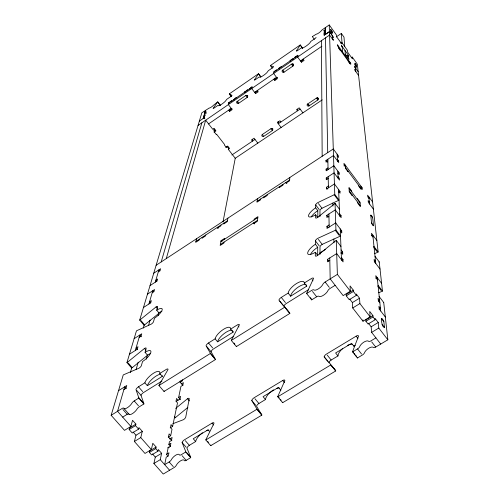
<?xml version="1.0" encoding="UTF-8"?>
<svg xmlns="http://www.w3.org/2000/svg" width="499" height="499" viewBox="0 0 499 499"><rect width="100%" height="100%" fill="white"/><g stroke="black" fill="none" stroke-linecap="round" stroke-linejoin="round"><path stroke-width="0.75" d="M315.393 244.273L317.701 247.261L317.676 255.295L315.331 252.269A9.444 3.256 -37.7 0 1 307.646 253.155A9.444 3.256 -37.7 0 1 315.393 244.273L315.418 240.917A2.663 0.904 -37.6 0 1 317.601 238.428L335.291 230.313A2.682 0.917 -37.2 0 0 335.927 229.958L335.06 203.399A2.551 0.83 -36.9 0 0 334.461 203.823L317.67 217.445A2.545 0.83 -37.3 0 1 315.593 217.764L315.611 214.745A8.782 2.819 -37.3 0 1 308.463 215.899A8.782 2.819 -37.3 0 1 315.667 207.827L315.686 204.927A2.476 0.786 -37.2 0 1 317.72 202.656L334.18 194.76A2.495 0.792 -36.9 0 0 334.767 194.417L329.246 24.95L322.136 29.871L320.919 31.175A3.219 0.649 -36.3 0 1 318.418 33.208A3.219 0.649 -36.3 0 1 316.335 34.119L312.349 36.608A1.603 0.324 -36.4 0 0 312.399 36.683M315.667 207.827L317.813 210.647L317.788 217.595L315.611 214.745M315.331 252.269L315.306 255.769A2.738 0.961 -37.7 0 0 317.545 255.525L335.621 240.811A2.745 0.967 -37.3 0 1 336.264 240.356L340.942 246.481M309.024 104.815L308.993 105.938A1.216 1.16 0.2 0 1 307.303 105.657A1.216 1.16 0.2 0 1 307.596 104.042L316.435 98.097A1.216 1.16 -1.7 0 1 318.125 98.378A1.216 1.16 -1.7 0 1 317.832 100L308.993 105.938L308.064 104.678M303.136 59.088L304.091 60.385L301.408 62.219L301.477 60.878L303.617 59.412M297.566 109.337L297.485 110.847L296.549 109.593L299.182 107.821L302.918 112.843M289.813 177.501L289.601 180.8L285.946 183.195L286.008 182.366L286.875 183.501M301.408 62.219L297.604 57.029L297.691 55.701L273.826 72.106M297.604 57.029L297.722 55.264L295.059 57.092L295.028 57.535M282.977 184.356L282.908 185.185L279.265 187.574L279.34 186.738M290.144 60.89L290.181 60.448L292.838 58.62L293.281 59.705M278.498 121.694L278.286 123.764L300.117 109.075M356.511 67.091C353.28 64.084 355.868 60.629 356.511 67.091L355.145 65.188L354.951 63.342L356.311 65.238M267.277 194.647L267.183 195.502L263.572 197.866L263.672 197.011M281.305 66.966L281.355 66.51L278.716 68.326L278.667 68.781M260.671 198.982L260.565 199.837L256.966 202.195L257.409 198.777M276.465 70.297L276.521 69.841L273.889 71.65L273.645 73.49L277.463 78.617L274.824 80.433L273.87 79.148M274.824 80.433L274.999 79.023L274.363 78.175M254.091 220.003L254.216 219.08L257.933 216.653L257.359 221.288L253.604 223.727L253.729 222.791L254.64 223.951M231.205 96.413L229.322 93.874L258.551 73.715L260.865 76.809M252.681 139.558L252.425 141.161L251.484 139.932L254.053 138.204L257.815 143.119M249.394 88.903L252.089 86.639L251.733 88.541L255.563 93.625L255.812 92.172L257.896 90.743M224.032 242.115L223.858 243.075L220.171 245.477L221.082 240.661L224.737 238.285L224.562 239.233M227.9 218.144L227.251 221.675L223.72 223.995L223.889 223.103M247.591 95.471L247.217 97.417L238.566 103.355A1.21 1.154 13.6 0 1 236.869 103.075A1.21 1.154 13.6 0 1 237.125 101.465L245.782 95.521A1.216 1.16 12.5 0 1 247.479 95.802A1.216 1.16 12.5 0 1 247.217 97.417L245.782 95.521M223.034 221.781L235.241 158.277L228.317 149.344L228.661 147.71M220.951 225.03L220.776 225.922L217.258 228.23L217.439 227.332L218.225 228.324M247.23 90.388L247.323 89.914L247.803 90.544M244.635 92.172L247.323 89.914M170.652 446.574L168.849 444.515L169.429 441.727L171.494 440.474L172.111 437.461L169.585 438.995M168.232 437.205L170.683 435.714L172.012 429.321L170.44 427.512L171.051 424.605L172.617 426.402L170.196 427.88M172.617 426.402L177.501 402.905L175.997 401.152L176.565 398.458L178.062 400.204M180.488 399.699L178.623 397.528L180.944 386.369L182.852 385.184L183.383 382.614L181.48 383.793M182.322 379.727L182.01 381.242L180.12 382.415M180.282 380.806L180.014 382.078L182.94 385.502M202.469 432.727A9.487 3.78 -42.3 0 0 195.658 441.534L189.346 445.326A2.713 1.073 -42.7 0 0 186.963 448.139L190.68 457.24A2.769 1.11 -42.9 0 1 190.693 457.645L186.171 460.352A2.763 1.104 -43 0 1 184.343 460.49A5.533 2.208 -43.1 0 0 180.725 460.752A5.533 2.208 -43.1 0 0 176.303 465.293A2.757 1.098 -43.2 0 1 174.089 467.569L163.254 474.05L153.885 463.49L160.248 459.654L161.62 453.292L158.333 449.555L157.983 451.133L151.652 454.957L149.426 452.437L149.794 450.865L156.106 447.035L152.806 443.28L151.353 449.58L144.978 453.448L134.381 441.49L135.984 435.247L142.309 431.367L138.972 427.581L138.579 429.115L132.235 433.013L129.154 429.533L129.572 427.992L135.903 424.094L132.541 420.283L130.9 426.433L124.513 430.369L111.146 415.293L123.234 374.986A2.645 0.842 -41.6 0 1 123.789 374.674L138.996 368.206A2.657 0.855 -41.3 0 0 141.41 365.561L142.527 361.532A9.157 2.925 -41.1 0 0 150.854 352.456A9.157 2.925 -41.1 0 0 145.066 352.325L146.132 348.458A2.576 0.811 -41 0 0 144.498 348.445L127.526 362.199A2.576 0.805 -41.3 0 1 126.939 362.611L131.661 368.062A2.576 0.817 -41.4 0 0 132.241 367.651L147.367 355.382M227.712 146.481L227.475 147.567L226.534 146.35L226.297 147.436L224.394 144.984L224.513 144.442L216.572 134.2L216.441 134.73L214.52 132.26L214.788 131.206L213.834 129.977L214.102 128.929L215.456 130.669M205.769 234.985L205.563 235.896L202.07 238.185L202.282 237.274M236.008 98.103L236.114 97.617L233.426 99.875M153.885 463.49L155.308 457.103L161.62 453.292M149.426 452.437L155.757 448.607L156.106 447.035M228.661 110.142L229.615 111.396L229.964 109.886L231.892 108.564M199.382 239.177L199.17 240.088L195.689 242.371L196.55 238.728M231.28 101.353L231.393 100.86L231.873 101.49M229.615 111.396L232.197 109.63L228.355 104.609L228.823 102.632L231.393 100.86M228.355 104.609L228.704 103.125L252.001 87.113M134.381 441.49L140.762 437.592L142.309 431.367M258.551 73.715L254.297 80.102A1.597 0.324 -37.1 0 0 255.438 79.572L259.293 76.915L259.904 77.276A5.601 1.141 -37 0 0 266.822 72.729L268.312 70.702L272.192 68.026A1.603 0.324 -36.9 0 0 273.546 66.691L270.408 65.65A1.578 0.318 -36.9 0 1 270.377 65.556L300.255 44.947L302.556 48.104M129.154 429.533L135.497 425.628L135.903 424.094M146.319 359.168L147.43 355.082A9.15 2.95 -41.2 0 1 150.617 353.523M158.164 315.48L158.888 312.817A8.489 2.576 -40.3 0 1 161.882 311.282M158.888 312.817L156.692 310.203L157.622 306.835A2.395 0.711 -40.2 0 0 156.068 306.922L140.231 319.709A2.395 0.705 -40.5 0 1 139.689 320.102L144.074 325.261A2.389 0.717 -40.5 0 0 144.616 324.874L158.726 313.466M136.096 369.597L138.198 362.162M148.608 325.323L150.068 320.146M166.292 258.588L205.694 120.178L212.749 129.272L214.021 128.399L215.936 130.875L214.027 132.173M130.339 372.622L131.855 367.395M143.232 328.161L144.311 324.45M199.344 121.138L204.378 117.677L204.671 116.666L203.411 117.533L204.365 118.762M204.578 113.547L205.819 112.693L206.106 111.707L204.864 112.562L205.332 113.173M135.323 350.473L139.845 335.01L141.354 336.775M148.914 303.985L152.794 290.699L153.723 291.803M155.289 282.172L158.888 269.847L159.861 271.019M161.202 261.931L201.87 122.804M203.118 118.544L205.532 110.285L204.864 112.562M126.939 362.611L136.458 330.874A2.451 0.736 -40.7 0 1 136.982 330.581L151.278 324.119A2.458 0.749 -40.5 0 0 153.511 321.718L154.478 318.212A8.502 2.557 -40.3 0 0 162.194 309.96A8.502 2.557 -40.3 0 0 156.692 310.203M139.689 320.102L201.833 112.836L209.206 108.009A3.106 0.618 -37.6 0 0 210.996 107.285A3.106 0.618 -37.6 0 0 213.46 105.283L217.757 101.852L220.539 105.532M217.757 101.852L213.104 108.333A1.572 0.318 -37.6 0 0 214.221 107.959L217.988 105.364L218.487 105.8A5.533 1.117 -37.5 0 0 225.224 101.372L226.814 99.282L230.607 96.675A1.578 0.318 -37.4 0 0 231.985 95.321L229.34 93.974M379.053 296.705A2.695 1.104 -37.2 0 1 379.215 296.606L383.725 302.506L387.854 339.794L375.71 347.055A2.844 1.248 -38 0 1 373.389 347.435A5.689 2.501 -38.2 0 0 368.792 348.19A5.689 2.501 -38.2 0 0 364.501 352.756A2.832 1.241 -38.4 0 1 362.349 355.039L357.39 358.001L352.575 351.882A2.844 1.229 -38.5 0 1 352.65 351.415L358.556 336.133A2.788 1.185 -38.2 0 0 356.161 336.151L326.433 354.097A2.776 1.166 -39.1 0 0 324.175 356.879L327.693 361.288M331.592 365.549L335.615 370.595A2.819 1.229 -39.3 0 1 335.721 370.957L282.634 402.693L277.762 396.78A2.801 1.173 -40.6 0 1 277.881 396.293L284.867 380.587A2.751 1.135 -40.2 0 0 282.727 380.481L254.122 397.747A2.738 1.11 -41 0 0 251.789 400.541L256.86 408.912A2.794 1.154 -41.2 0 1 256.916 409.292L261.8 415.143L210.734 445.669L205.813 439.956A2.782 1.117 -42.3 0 1 205.975 439.451L213.965 423.364A2.726 1.079 -42 0 0 212.056 423.14L184.511 439.769A2.72 1.06 -42.6 0 0 182.116 442.576L185.753 451.589A2.776 1.098 -42.9 0 1 185.759 451.988L190.693 457.645M175.642 408.425L187.524 398.72A2.532 0.936 -41.6 0 1 189.233 398.863L185.753 417.021A2.607 0.986 -42.1 0 1 183.445 419.69L172.922 423.682M174.875 417.981A2.532 0.936 -42.1 0 0 175.448 417.576L187.898 407.396M325.348 30.327L324.019 31.244L324.007 30.439L325.329 29.528L325.292 27.676L325.423 34.394L329.465 31.618L332.272 35.535L332.415 39.016M203.972 115.612L205.226 114.751L204.933 115.749L203.679 116.61M325.398 32.822L324.057 33.745L324.044 32.928L325.379 32.011M332.303 36.365L333.245 37.668L333.207 36.839L329.465 31.618L324.082 35.323L324.069 34.5L325.41 33.576M198.059 125.424L329.577 35.061L329.546 34.194M282.59 70.259L291.46 64.171A1.229 1.185 3.4 0 1 293.175 64.458A1.229 1.185 3.4 0 1 292.888 66.111L284.018 72.193A1.229 1.185 5.6 0 1 282.309 71.912A1.229 1.185 5.6 0 1 282.59 70.259L284.018 72.193M208.476 123.977L231.237 108.377M254.609 92.352L276.515 77.339M300.46 60.922L321.911 46.22M229.291 110.229L231.848 108.476M255.544 92.24L257.465 90.924M274.749 79.073L277.313 77.314M301.003 61.078L303.567 59.325M336.226 36.945L341.347 33.433L343.986 37.132L344.722 46.569M274.999 79.023L277.101 77.582M255.563 93.625L258.176 91.828L257.222 90.562M340.586 43.132L341.715 42.365L347.435 50.355L347.578 52.046L352.425 58.813L352.257 57.086L351.271 57.753M213.803 131.031L215.069 130.164M346.705 55.969L347.847 55.196L348.764 56.474L348.689 55.607L341.36 45.384L342.339 47.511M225.785 147.33L227.694 146.039L229.59 148.484L228.317 149.344M231.873 154.989L254.995 139.433M270.926 128.717L262.299 134.524A1.198 1.129 8 0 0 262.031 136.096A1.198 1.129 8 0 0 263.703 136.37L272.329 130.576A1.204 1.135 6.7 0 0 272.597 128.992A1.204 1.135 6.7 0 0 270.926 128.717L272.329 130.576L272.51 129.004A1.198 1.129 6.7 0 0 272.822 128.698M235.135 158.345L322.254 99.862M156.131 265.262L333.288 148.964L338.434 155.894L338.503 157.472L337.212 155.738M195.901 241.454L227.413 220.789M257.079 201.334L289.657 179.971M153.748 273.215L160.609 268.724L160.048 270.658L158.326 271.78M327.88 160.846L325.997 162.081L325.972 160.46L333.5 155.532L338.727 162.549L338.653 160.934L337.355 159.187M337.917 172.841L339.258 174.631L339.183 172.928L333.837 165.768L326.128 170.795L326.103 169.105L328.018 167.857M337.405 161.751L338.653 160.934M150.031 285.596L157.042 281.024L157.628 279.022L155.875 280.164L156.786 281.255M220.901 241.622L257.821 217.576M220.358 244.504L257.472 220.352M343.967 165.924L345.258 165.088L345.439 168.3L348.003 171.756L347.953 170.939M147.467 294.161L154.578 289.539L153.973 291.622L152.189 292.782M328.223 178.43L326.259 179.709L326.234 177.956L334.068 172.86L339.495 180.12L339.42 178.374L338.072 176.571M337.898 173.764L339.183 172.928M338.678 191.342L340.069 193.2L339.987 191.354L334.43 183.944L326.402 189.133L326.377 187.306L328.367 186.015M143.463 307.509L150.735 302.806L151.359 300.641L149.544 301.814L150.492 302.943M338.784 192.127L339.987 191.354M360.908 188.61L362.143 187.817L343.973 163.354L344.061 164.957L345.345 166.678M134.119 338.671L141.76 333.781L141.055 336.201L139.134 337.43M328.953 216.03L326.826 217.389L326.795 215.337L335.272 209.911L341.148 217.676L341.054 215.63L339.594 213.697M339.788 216.435L341.054 215.63M340.306 231.025L341.815 233.014L341.721 230.844L335.696 222.91L326.995 228.448L326.964 226.303L329.128 224.924M129.466 354.203L137.281 349.225L138.017 346.699L136.065 347.946L137.512 349.631M340.418 231.667L341.721 230.844M319.379 253.261L325.304 249.519M118.525 390.68L126.771 385.496L125.948 388.341L123.877 389.644M329.814 260.366L327.5 261.819L327.463 259.38L336.694 253.579L343.087 261.913L342.981 259.492L341.391 257.415M340.798 253.118L342.651 251.958L341.085 249.912M371.593 235.865L372.815 235.098L375.766 263.441M143.045 402.612L138.778 397.722L135.977 389.576A2.769 0.923 -41.7 0 1 138.491 386.8L144.847 382.82A9.681 3.256 -41.5 0 1 153.567 373.171A9.681 3.256 -41.5 0 1 159.761 373.483L166.192 369.46A2.776 0.942 -41.2 0 1 168.007 369.541L159.119 385.053A2.832 0.973 -41.5 0 0 158.925 385.534L164.034 391.459L215.412 359.592A2.838 1.023 -40.7 0 0 215.387 359.236L211.046 351.701L206.892 346.724M214.545 358.226L210.316 353.161L206.062 345.726A2.788 0.973 -40.4 0 1 208.507 342.969L215.113 338.833A9.762 3.418 -40.1 0 1 223.608 329.246A9.762 3.418 -40.1 0 1 230.613 329.134L237.299 324.949A2.801 0.992 -39.8 0 1 239.352 324.899L231.474 339.981A2.857 1.023 -40.1 0 0 231.324 340.443L236.383 346.58L289.838 313.422A2.875 1.073 -39 0 0 289.763 313.091L286.289 309.118M288.927 312.043L278.922 300.142A2.826 1.017 -38.8 0 1 281.293 297.404L288.16 293.106A9.899 3.574 -38.5 0 1 296.406 283.588A9.899 3.574 -38.5 0 1 304.284 283.014L311.239 278.66A2.844 1.035 -38.1 0 1 313.547 278.479L306.766 293.075A2.9 1.073 -38.3 0 0 306.66 293.518L311.663 299.88L316.659 296.786A2.9 1.098 -38.3 0 1 318.892 296.287A5.801 2.196 -38.1 0 0 323.402 295.289A5.801 2.196 -38.1 0 0 327.88 290.717A2.913 1.104 -38 0 1 330.12 288.434L335.16 285.309M341.728 260.272L342.981 259.492M144.847 382.82L147.355 385.721L162.262 376.402A9.668 3.281 -41.5 0 0 162.356 375.641M215.113 338.833L217.595 341.834L233.095 332.147A9.755 3.443 -40.1 0 0 233.095 331.43M288.16 293.106L290.624 296.206L306.742 286.139L304.284 283.014M161.957 381.061L143.5 392.57A2.763 0.942 -41.8 0 0 141.005 395.345L143.899 403.591A2.819 0.973 -42.1 0 1 143.874 403.965L139.327 406.791A2.826 0.973 -42.1 0 0 137.025 409.061A5.639 1.934 -42.2 0 1 132.422 413.621A5.639 1.934 -42.2 0 1 128.923 414.089A2.826 0.967 -42.4 0 0 127.183 414.32L122.673 417.12M233.744 336.295L213.478 348.938A2.782 0.986 -40.5 0 0 211.046 351.701M308.326 289.794L286.214 303.579A2.819 1.035 -38.9 0 0 283.85 306.324M111.146 415.293L122.055 408.5A2.832 0.954 -42.3 0 1 123.783 408.257A5.645 1.902 -42.1 0 0 127.27 407.764A5.645 1.902 -42.1 0 0 131.898 403.204A2.832 0.961 -42 0 1 134.206 400.934L138.753 398.096A2.826 0.961 -42 0 0 138.778 397.722M158.925 385.534L210.341 353.51A2.844 1.01 -40.6 0 0 210.316 353.161M231.324 340.443L284.817 307.122A2.882 1.06 -39 0 0 284.742 306.798M306.66 293.518L311.657 290.406A2.907 1.079 -38.3 0 1 313.883 289.894A5.813 2.158 -38.1 0 0 318.381 288.865A5.813 2.158 -38.1 0 0 322.878 284.299A2.919 1.085 -38 0 1 325.123 282.016L337.374 274.388L336.264 240.356M374.281 262.019L375.535 261.239L374.119 259.368L374.344 261.557L380.02 269.067M353.311 290.144L346.194 294.529L346.256 295.851L349.244 299.712L356.373 295.333L353.386 291.46L353.311 290.144L350.049 285.915L350.335 291.185L343.15 295.614L330.176 278.872L329.764 257.933M178.623 397.528L180.563 396.331L180.014 399.007L176.122 401.402M346.256 295.851L353.386 291.46M375.94 278.405L377.238 277.606L380.712 310.983M372.903 315.574L365.811 319.878L365.917 321.244L368.081 324.038L375.186 319.74L373.027 316.94L372.903 315.574L369.703 311.42L370.164 316.877L363.004 321.225L352.724 307.964L352.419 302.569L359.523 298.215L356.286 294.011L356.373 295.333M352.724 307.964L359.898 303.573L359.523 298.215M378.373 301.04L379.602 300.292L378.08 298.308L378.342 300.835L379.864 302.824M379.153 309.162L380.438 308.382L378.903 306.374L379.165 308.968L385.328 317.008M365.917 321.244L373.027 316.94M168.849 444.515L170.92 443.262L170.29 446.324L167.739 447.865M380.712 344.067L371.636 332.359L371.156 326.789L378.242 322.51L375.055 318.368L375.186 319.74M166.385 454.339L168.961 452.786L168.319 455.93L166.211 457.203L164.664 464.65L169.149 461.962A2.763 1.079 -43.1 0 0 171.369 459.685A5.545 2.183 -43 0 1 175.81 455.144A5.545 2.183 -43 0 1 179.415 454.851A2.769 1.092 -42.9 0 0 181.231 454.708L185.759 451.988M371.636 332.359L378.785 328.049L378.242 322.51M261.8 415.143A2.788 1.173 -41.3 0 0 261.744 414.756L256.592 406.298A2.732 1.129 -41 0 1 258.906 403.498L265.468 399.556A9.562 3.967 -40.6 0 1 273.496 389.831M328.922 362.829A2.769 1.179 -39.1 0 1 331.168 360.047L337.979 355.949A9.693 4.148 -38.7 0 1 342.738 348.483M337.979 355.949L335.621 352.968L351.62 343.324L353.978 346.331L355.232 345.576M205.813 439.956L256.916 409.292M277.762 396.78L330.893 364.894A2.826 1.21 -39.2 0 0 330.787 364.538L324.175 356.879M352.575 351.882L357.54 348.907A2.838 1.223 -38.4 0 0 359.698 346.618A5.701 2.47 -38.2 0 1 364.008 342.058A5.701 2.47 -38.2 0 1 368.599 341.279A2.851 1.235 -38 0 0 370.907 340.886L375.915 337.879M319.959 216.628L319.953 210.528A2.476 0.798 -37.2 0 1 321.974 208.258L338.447 200.423A2.489 0.805 -36.8 0 0 339.033 200.087L334.767 194.417M320.009 254.359L319.996 246.862A2.657 0.923 -37.6 0 1 322.173 244.367L339.875 236.339A2.676 0.936 -37.2 0 0 340.511 235.983L335.927 229.958M374.761 253.542L377.543 252.338A2.451 0.923 -36.7 0 0 378.136 252.02L357.34 64.19L352.257 57.086M378.616 292.745L381.829 291.428A2.626 1.067 -37.1 0 0 382.459 291.098L379.228 261.9L375.03 256.336M130.9 426.433L117.546 411.307L124.706 386.794L126.228 388.534M140.762 437.592L151.353 449.58M160.248 459.654L169.61 470.251M133.121 432.009L135.984 435.247M152.488 453.909L155.308 457.103M122.91 409.473L127.183 414.32M169.149 461.962L173.272 466.64M135.497 425.628L138.579 429.115M155.757 448.607L157.983 451.133M124.157 408.681L129.303 414.526M134.206 400.934L138.472 405.812M182.054 455.649L186.171 460.352M186.576 452.531L190.68 457.24M138.753 398.096L143.874 403.965M170.683 435.714L169.092 433.899L168.469 436.887L171.887 440.804M138.491 386.8L142.67 391.609M185.316 440.698L189.346 445.326M136.82 390.542L141.005 395.345M182.116 442.576L186.158 447.216M128.312 363.11L132.241 367.651M174.494 416.478L175.448 417.576M195.658 441.534L193.25 438.746L208.077 429.814L209.281 431.217M331.049 365.299L335.615 370.595M207.621 441.353L208.439 442.307M159.761 373.483L162.262 376.402M212.056 423.14L213.659 425.023M144.498 348.445L146.064 350.267M187.524 398.72L189.408 400.922M145.066 352.325L147.43 355.082M140.961 320.576L144.616 324.874M156.068 306.922L157.522 308.65M251.789 400.541L255.794 405.338M257.677 409.885L261.744 414.756M210.341 353.51L215.412 359.592M208.507 342.969L212.649 347.94M254.92 398.707L258.906 403.498M265.468 399.556L263.079 396.674L278.473 387.399L280.856 390.299M234.006 343.05L234.848 344.073M277.881 396.293L279.234 397.934M280.319 399.25L281.13 400.235M230.613 329.134L233.095 332.147M238.123 325.959L238.946 326.97M282.727 380.481L284.492 382.639M221.082 240.661L221.993 241.797M281.293 297.404L285.397 302.556M327.219 355.088L331.168 360.047M284.817 307.122L289.838 313.422M330.893 364.894L335.721 370.957M279.746 301.171L283.033 305.294M310.378 297.672L311.307 298.851M352.65 351.415L353.541 352.544M354.259 353.454L355.063 354.477M355.775 355.382L356.666 356.511M312.493 291.472L316.659 296.786M357.54 348.907L361.55 354.022M312.056 279.708L312.96 280.868M356.161 336.151L357.908 338.384M325.123 282.016L329.29 287.368M371.705 341.915L375.71 347.055M205.819 112.693L206.293 113.298M349.637 298.976L352.419 302.569M368.424 323.252L371.156 326.789M204.378 117.677L204.852 118.294M327.463 259.38L328.797 261.114M337.374 274.388L350.335 291.185M359.898 303.573L370.164 316.877M378.785 328.049L387.854 339.794M381.517 318.705L383.856 321.749L384.48 327.581C381.785 327.038 381.411 320.782 381.517 318.705A2.121 0.48 58.7 0 1 382.577 319.223A2.121 0.48 58.7 0 1 383.856 321.749M318.362 239.42L322.173 244.367M382.103 324.344L384.461 327.413M315.418 240.917L319.235 245.876M218.132 102.632L220.458 105.669M326.964 226.303L327.905 227.538M228.823 102.632L229.303 103.256M341.179 252.257L342.751 254.315L342.651 251.958M229.328 109.056L229.964 109.886M326.795 215.337L328.18 217.152M378.036 285.285L382.459 291.098M237.125 101.465L238.566 103.355M263.709 136.37L262.299 134.524A1.191 1.129 8 0 0 262.58 134.799M335.291 230.313L339.114 235.335M377.868 286.226L381.093 290.462M315.686 204.927L319.241 209.592M229.322 93.874L231.18 96.313M233.538 99.388L234.019 100.018M381.604 283.351L375.778 275.685L376.015 278.012L377.481 279.939M318.431 203.592L321.974 208.258M244.728 91.691L245.209 92.321M167.845 456.616L166.809 454.458L168.213 447.578A2.002 0.861 60.9 0 1 169.198 447.378M280.893 122.012L279.958 120.764L277.35 122.517L281.099 127.488M378.136 252.02L374.007 246.537A2.451 0.911 -36.7 0 1 373.564 246.787M334.18 194.76L337.736 199.481M373.851 247.429L376.857 251.427M277.98 121.588L278.91 122.829M326.377 187.306L327.762 189.152M249.488 88.423L249.962 89.059M335.06 203.399L339.407 209.156M376.857 240.474L371.468 233.295L371.668 235.285L373.027 237.087M326.234 177.956L327.138 179.16M349.238 190.961L360.322 205.788M325.972 160.46L327.275 162.212M371.562 222.991L373.533 225.629L372.697 217.832A1.734 0.331 57.4 0 0 371.649 215.842A1.734 0.331 57.4 0 0 370.751 215.231L371.562 222.991A1.765 0.343 57.5 0 0 372.622 225.018A1.765 0.343 57.5 0 0 373.533 225.629M258.937 74.501L260.79 76.977M326.103 169.105L326.988 170.296M370.751 215.231L372.697 217.832M349.069 188.31L360.091 203.068M372.585 201.883L367.588 195.153L367.763 196.856L369.017 198.546M270.377 65.556L272.261 68.138M361.033 187.799L362.293 189.495L362.143 187.817M345.402 167.502L361.114 188.653M369.403 202.282L368.137 200.579L368.318 202.32L373.389 209.137M307.596 104.042L308.525 105.308M278.716 68.326L279.191 68.968M290.181 60.448L290.661 61.09M292.551 63.666L293.025 64.309L292.888 66.111L291.46 64.171M317.295 97.299L318.069 98.347M316.435 98.097L317.832 100L317.838 98.521A1.21 1.16 -1.7 0 0 318.15 98.209M297.722 55.264L298.196 55.913M295.059 57.092L295.533 57.741M300.654 45.733L302.575 48.366M312.349 36.608L314.339 39.359M324.044 32.928L324.512 33.576M324.069 34.5L324.537 35.148M330.781 31.194L332.166 33.177L330.831 31.375L330.725 29.435L332.084 31.337L332.172 33.14L331.71 32.491M358.163 71.631L354.502 66.523L355.513 68.706M345.308 54.098L349.007 59.25L348.009 57.086L347.847 55.196M332.378 38.174L333.32 39.49L333.357 40.332L329.577 35.061M355.718 70.683L354.795 69.392L354.889 70.309L358.588 75.468L358.482 74.501M338.353 46.894L337.418 45.584L337.368 44.723L350.728 63.342L350.809 64.246L349.88 62.949M338.384 47.336L349.93 63.41M324.007 30.439L324.774 31.512M329.246 24.95L336.407 34.955L336.494 36.577L341.827 44.024L341.715 42.365M330.718 29.516L332.103 31.449M355.419 67.802L355.812 71.606M368.836 196.837L369.584 204.029M349.811 62.057L349.961 63.853L348.059 60.803M360.889 186.139L361.182 189.483L358.644 186.065L358.575 185.229M357.44 199.525L357.371 198.627L360.004 202.151L360.384 206.692L357.733 203.137L357.658 202.232M345.027 50.505L345.458 56M362.904 319.853L363.004 321.225M341.347 33.433L342.002 42.771M342.277 46.663L342.663 52.102M351.714 191.847L351.652 190.967L349.001 187.418L349.281 191.841L351.957 195.415L351.895 194.523M340.262 49.944L340.287 50.38L338.403 47.754L338.31 46.039M337.149 154.166L337.424 160.797M337.848 171.138L338.141 178.311M338.603 189.501L339.682 215.736M340.218 228.86L341.491 259.836M332.852 202.999L332.939 206.099M333.862 238.977L333.968 242.782M325.491 37.868L327.718 152.619M327.849 159.231L328.049 169.535M328.186 176.683L328.404 187.836M328.916 213.984L329.165 227.064M321.418 40.669L322.173 156.262M378.928 262.1A2.501 0.967 -36.8 0 1 379.228 261.9M383.4 302.718A2.688 1.123 -37.2 0 1 383.725 302.506M210.734 445.669A2.776 1.135 -42.4 0 1 210.896 445.158M357.39 358.001A2.838 1.248 -38.5 0 1 357.465 357.534M282.634 402.693A2.794 1.191 -40.6 0 1 282.752 402.2M206.673 430.462A9.487 3.78 -42.3 0 1 208.888 430.169M276.396 388.453A9.562 3.967 -40.6 0 1 279.727 388.247M353.772 345.47A9.693 4.148 -38.7 0 1 353.978 346.331M347.31 345.445A9.693 4.148 -38.7 0 1 352.481 344.447M236.383 346.58A2.851 1.042 -40.1 0 1 236.532 346.119M164.034 391.459A2.826 0.992 -41.6 0 1 164.227 390.979M311.663 299.88A2.894 1.092 -38.4 0 1 311.769 299.437M147.355 385.721A9.668 3.281 -41.5 0 1 152.956 378.354A9.668 3.281 -41.5 0 1 160.74 374.238M217.595 341.834A9.755 3.443 -40.1 0 1 224.145 333.569A9.755 3.443 -40.1 0 1 232.478 330.475M290.624 296.206A9.893 3.605 -38.5 0 1 298.845 286.682A9.893 3.605 -38.5 0 1 306.742 286.139M310.646 254.097A9.431 3.287 -37.7 0 1 317.701 247.261M311.251 216.915A8.776 2.838 -37.3 0 1 317.813 210.647M238.472 102.052A1.21 1.148 13.7 0 1 237.193 101.596M247.803 95.646A1.21 1.154 12.5 0 1 247.498 95.958M283.744 71.001A1.223 1.179 5.6 0 1 282.259 70.134M293.487 63.991A1.223 1.185 3.3 0 1 292.988 64.758M308.619 104.622A1.21 1.154 0.2 0 1 307.353 104.166M300.255 44.947A1.597 0.324 -36.6 0 1 300.198 45.103L296.306 51.017A1.616 0.331 -36.6 0 0 297.585 50.536L301.527 47.823L302.263 48.11A5.676 1.16 -36.5 0 0 309.954 42.814L310.752 41.467L314.726 38.735A1.622 0.331 -36.4 0 0 316.054 37.413"/></g></svg>
